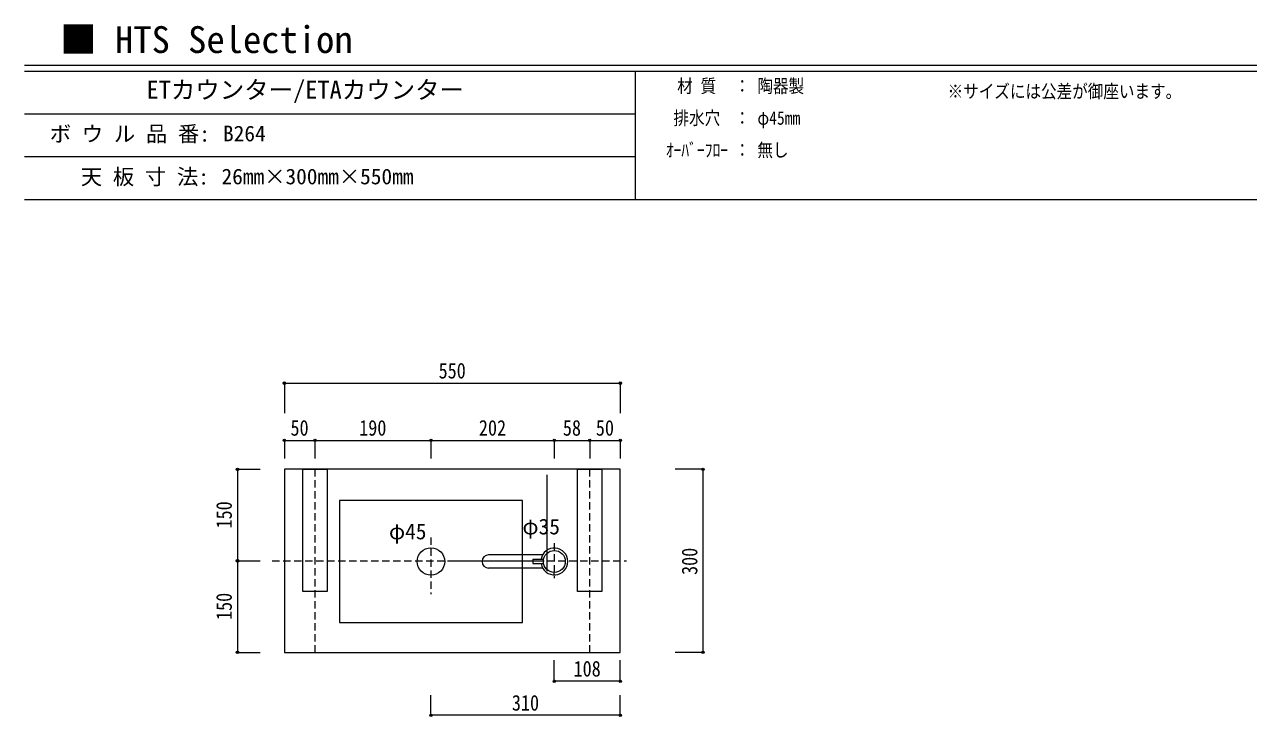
# Model space of a CAD drawing. Units: millimetres at full size, sheet at 1:10. Extents: x -2004 to 2004, y -1056 to 1347.
# Drawn here: x -2004 to 0, y 213 to 1347 of the extents above; entities that cross this region are included whole.
import ezdxf
from ezdxf.enums import TextEntityAlignment as Align

# ---------------------------------------------------------------- set-up
doc = ezdxf.new("R2010")
doc.units = ezdxf.units.MM
doc.header["$LTSCALE"] = 10
doc.header["$PDMODE"] = 32
doc.header["$PDSIZE"] = 4
doc.linetypes.add('DASHED1', pattern=[1.8, 1.2, -0.6])
for name, color, linetype, lineweight in [('2-0_アウトライン', 7, 'Continuous', 15), ('2-1_什器図', 4, 'Continuous', 9), ('F-0', 7, 'Continuous', 15)]:
    doc.layers.add(name, color=color, linetype=linetype, lineweight=lineweight)
doc.styles.add('ＭＳ ゴシック', font='')
doc.styles.get('ＭＳ ゴシック').set_extended_font_data('MS Gothic')

msp = doc.modelspace()

# ---------------------------------------------------------------- linework, layer by layer
at = {"layer": '2-0_アウトライン', "color": 4, "lineweight": 9}
for p, q in [((-1655.43, 618.26), (-1655.43, 468.26)), ((-1655.43, 618.26), (-1618.15, 618.26)), ((-893.1, 618.26), (-938.57, 618.26)), ((-893.1, 318.26), (-893.1, 618.26)), ((-1655.43, 468.26), (-1618.15, 468.26)), ((-893.1, 318.26), (-938.57, 318.26))]:
    msp.add_line(p, q, dxfattribs=at)
at = {"layer": '2-0_アウトライン'}
for p, q in [((-1578.65, 618.26), (-1578.65, 318.26)), ((-1046.26, 618.26), (-1578.65, 618.26)), ((-1148.29, 451.1), (-1148.29, 609.37)), ((-1028.65, 618.26), (-1046.26, 618.26)), ((-1028.65, 617.03), (-1028.65, 618.26)), ((-1028.65, 318.26), (-1028.65, 618.26)), ((-1188.65, 567.26), (-1488.65, 567.26)), ((-1488.65, 567.26), (-1488.65, 367.26)), ((-1311.82, 468.44), (-1153.55, 468.44)), ((-1155.79, 478.11), (-1244.2, 478.11)), ((-1171.65, 470.66), (-1171.65, 463.86)), ((-1171.55, 470.76), (-1155.11, 470.76)), ((-1171.55, 463.76), (-1155.11, 463.76)), ((-1155.79, 456.41), (-1244.2, 456.41)), ((-1136.65, 445.26), (-1136.65, 449.26)), ((-1578.65, 318.26), (-1028.65, 318.26))]:
    msp.add_line(p, q, dxfattribs=at)
at = {"layer": '2-0_アウトライン', "color": 4, "linetype": 'DASHED1', "lineweight": 9}
for p, q in [((-1528.65, 618.26), (-1528.65, 318.26)), ((-1078.65, 318.26), (-1078.65, 618.26)), ((-1338.65, 506.63), (-1338.65, 413.45)), ((-1136.65, 497.08), (-1136.65, 439.83)), ((-1598.55, 468.26), (-1018.49, 468.26))]:
    msp.add_line(p, q, dxfattribs=at)
at = {"layer": '2-0_アウトライン'}
for points in [[(-1548.65, 618.26), (-1508.65, 618.26), (-1508.65, 418.26), (-1548.65, 418.26)], [(-1098.65, 618.26), (-1058.65, 618.26), (-1058.65, 418.26), (-1098.65, 418.26)]]:
    msp.add_lwpolyline(points, close=True, dxfattribs=at)
msp.add_lwpolyline([(-1488.65, 367.26), (-1188.65, 367.26), (-1188.65, 567.26)], dxfattribs=at)
at = {"layer": '2-0_アウトライン', "color": 4, "lineweight": 9}
msp.add_lwpolyline([(-1655.43, 468.26), (-1655.43, 318.26), (-1618.15, 318.26)], dxfattribs=at)
at = {"layer": '2-0_アウトライン'}
for centre, radius in [((-1338.65, 467.26), 22.5), ((-1136.65, 467.26), 18)]:
    msp.add_circle(centre, radius, dxfattribs=at)
for centre, radius, start, end in [((-1136.65, 467.26), 22, 189.15413, 170.84587), ((-1244.2, 467.26), 10.85, 90, 270), ((-1171.55, 470.66), 0.1, 90, 180), ((-1171.55, 463.86), 0.1, 180, 270), ((-1155.11, 471.76), 1, 269.98431, 344.89927), ((-1155.11, 462.76), 1, 15.17918, 89.97949)]:
    msp.add_arc(centre, radius, start, end, dxfattribs=at)
at = {"layer": '2-0_アウトライン', "color": 6}
for p in [(-1655.43, 618.26), (-893.1, 618.26), (-1655.43, 468.26), (-1655.43, 318.26), (-893.1, 318.26)]:
    msp.add_point(p, dxfattribs=at)
at = {"layer": '2-1_什器図'}
for p, q in [((-1578.65, 759.42), (-1028.65, 759.42)), ((-1578.65, 759.42), (-1578.65, 710.09)), ((-1028.65, 759.42), (-1028.65, 710.09)), ((-1578.65, 665.69), (-1528.65, 665.69)), ((-1578.65, 665.69), (-1578.65, 636.09)), ((-1528.65, 665.69), (-1528.65, 636.09)), ((-1528.65, 665.69), (-1338.65, 665.69)), ((-1338.65, 665.69), (-1338.65, 636.09)), ((-1338.65, 665.69), (-1136.65, 665.69)), ((-1136.65, 665.69), (-1136.65, 636.09)), ((-1136.65, 665.69), (-1078.65, 665.69)), ((-1078.65, 665.69), (-1078.65, 636.09)), ((-1078.65, 665.69), (-1028.65, 665.69)), ((-1028.65, 665.69), (-1028.65, 636.09)), ((-1136.65, 271.03), (-1136.65, 305.56)), ((-1028.65, 271.03), (-1028.65, 305.56)), ((-1028.65, 271.03), (-1136.65, 271.03)), ((-1338.65, 215.12), (-1338.65, 248)), ((-1028.65, 215.12), (-1028.65, 248)), ((-1028.65, 215.12), (-1338.65, 215.12))]:
    msp.add_line(p, q, dxfattribs=at)
at = {"layer": '2-1_什器図', "color": 6}
for p in [(-1578.65, 759.42), (-1028.65, 759.42), (-1578.65, 665.69), (-1528.65, 665.69), (-1338.65, 665.69), (-1136.65, 665.69), (-1078.65, 665.69), (-1028.65, 665.69), (-1136.65, 271.03), (-1028.65, 271.03), (-1338.65, 215.12), (-1028.65, 215.12)]:
    msp.add_point(p, dxfattribs=at)
at = {"layer": 'F-0'}
for p, q in [((2004.07, 1280.07), (-2004.17, 1280.07)), ((2004.07, 1270.07), (-2004.17, 1270.07)), ((-1004.17, 1270.07), (-1004.17, 1060.07)), ((-1004.17, 1200.07), (-2004.17, 1200.07)), ((-1004.17, 1130.07), (-2004.17, 1130.07)), ((2004.07, 1060.07), (-2004.17, 1060.07))]:
    msp.add_line(p, q, dxfattribs=at)

# ---------------------------------------------------------------- texts
at = {"layer": '2-0_アウトライン', "style": 'ＭＳ ゴシック', "width": 0.85}
for s, p in [('150', (-1657.02, 521.33)), ('300', (-894.78, 445.18)), ('150', (-1657.02, 371.33))]:
    msp.add_text(s, height=25.66, rotation=90, dxfattribs=at).set_placement(p, align=Align.BOTTOM_LEFT)
at = {"layer": '2-0_アウトライン', "style": 'ＭＳ ゴシック'}
for s, p in [('φ45', (-1407.43, 495.84)), ('φ35', (-1188.9, 503.9))]:
    msp.add_text(s, height=25.66, dxfattribs=at).set_placement(p, align=Align.BOTTOM_LEFT)
at = {"layer": '2-1_什器図', "color": 7, "style": 'ＭＳ ゴシック', "width": 0.85}
for s, p in [('550', (-1326.15, 759.42)), ('50', (-1568.65, 665.69)), ('190', (-1456.15, 665.69)), ('202', (-1260.15, 665.69)), ('58', (-1122.65, 665.69)), ('50', (-1068.65, 665.69)), ('108', (-1105.15, 271.03)), ('310', (-1206.15, 215.12))]:
    msp.add_text(s, height=25.66, dxfattribs=at).set_placement(p, align=Align.BOTTOM_LEFT)
at = {"layer": 'F-0', "style": 'ＭＳ ゴシック'}
for s, height, p in [('■ HTS Selection', 43.99, (-1945.82, 1287.22)), ('ETカウンター/ETAカウンター', 29.33, (-1804.38, 1216.72)), ('ボ ウ ル 品 番:', 25.66, (-1962.79, 1147.5)), ('B264', 25.66, (-1679.1, 1148.02)), ('天 板 寸 法:', 25.66, (-1911.97, 1077.14)), ('26mm×300mm×550mm', 25.66, (-1681.55, 1077.57))]:
    msp.add_text(s, height=height, dxfattribs=at).set_placement(p, align=Align.BOTTOM_LEFT)
at = {"layer": 'F-0', "style": 'ＭＳ ゴシック', "width": 0.85}
for s, p in [('材 質', (-935.42, 1228.82)), ('：', (-841.67, 1228.82)), ('陶器製', (-804.17, 1228.82)), ('※サイズには公差が御座います。', (-492.72, 1220.07)), ('排水穴', (-941.67, 1176.32)), ('：', (-841.67, 1176.32)), ('φ45mm', (-804.17, 1176.32)), ('ｵｰﾊﾞｰﾌﾛｰ', (-954.17, 1123.82)), ('：', (-841.67, 1123.82)), ('無し', (-804.17, 1123.82))]:
    msp.add_text(s, height=21.99, dxfattribs=at).set_placement(p, align=Align.BOTTOM_LEFT)

doc.saveas('drawing.dxf')
